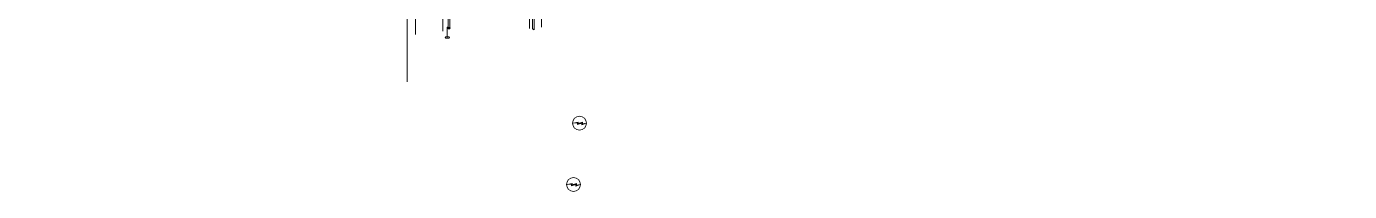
# Model space of a CAD drawing. Header units: metres. Extents: x 628572 to 650094, y 3375792 to 3391117.
# Drawn here: x 633409.2 to 633600.1, y 3387725.2 to 3387749 of the extents above; entities that cross this region are included whole.
import ezdxf

# ---------------------------------------------------------------- set-up
doc = ezdxf.new("R2010")
doc.units = ezdxf.units.M
doc.header["$MEASUREMENT"] = 0
for name, color, linetype, lineweight in [('Bridge Parapet', 7, 'Continuous', 0), ('Compound Wall', 251, 'Continuous', 0), ('Electric Pole', 251, 'Continuous', 0), ('Lamp_Post', 7, 'Continuous', 0), ('Subroad Edge', 34, 'Continuous', 0)]:
    doc.layers.add(name, color=color, linetype=linetype, lineweight=lineweight)

# ---------------------------------------------------------------- blocks, each defined once
blk = doc.blocks.new('EP')
blk.add_hatch(color=8).paths.add_polyline_path([(0.31, -0.24), (0.31, 0), (-0.31, -0.19), (-0.31, 0.07), (-0.93, -0.01), (-0.21, 0.16), (-0.21, -0.05), (0.43, 0.15), (0.41, -0.1), (0.94, -0.01)])
at = {"color": 8}
for p, q in [((-0.93, -0.01), (-0.21, 0.16)), ((-0.31, 0.07), (-0.93, -0.01)), ((-0.31, -0.19), (-0.31, 0.07)), ((0.31, 0), (-0.31, -0.19)), ((-0.21, 0.16), (-0.21, -0.05)), ((-0.21, -0.05), (0.43, 0.15)), ((0.31, -0.24), (0.31, 0)), ((0.43, 0.15), (0.41, -0.1)), ((0.94, -0.01), (0.31, -0.24)), ((0.41, -0.1), (0.94, -0.01))]:
    blk.add_line(p, q, dxfattribs=at)
blk.add_circle((0, 0), 1, dxfattribs=at)
blk = doc.blocks.new('LP')
at = {"flags": 128}
for points in [[(0, 0), (0, 1.5)], [(0.25, 1.35), (0.44, 1.35)]]:
    blk.add_lwpolyline(points, dxfattribs=at)
for centre, radius, start, end in [((0.07, 0.99), 0.519, 57.6425, 97.3165), ((0.34, 1.33), 0.094, 11.7012, 168.0476)]:
    blk.add_arc(centre, radius, start, end)
at = {"extrusion": (0, 0, -1)}
blk.add_ellipse((0, 0.01), major_axis=(0.308, 0), ratio=0.400495, dxfattribs=at)
blk.add_ellipse((0.35, 1.36), major_axis=(0.0017, 0.0438), ratio=0.461056, start_param=1.74022, end_param=4.575836)

msp = doc.modelspace()

# ---------------------------------------------------------------- linework, layer by layer
at = {"layer": 'Bridge Parapet', "flags": 128}
for points in [[(633582.1079, 3388327.4918), (633570.3504, 3388281.2824), (633558.0854, 3388232.6592), (633546.1026, 3388184.8959), (633533.7307, 3388136.0457), (633522.329, 3388089.3873), (633519.7365, 3388078.6746), (633519.0071, 3388075.9338), (633510.5455, 3388043.721), (633479.7156, 3387918.3144), (633474.7825, 3387889.2321), (633471.5762, 3387859.1145), (633470.2672, 3387837.8417), (633469.9649, 3387815.0777), (633470.0271, 3387781.2957), (633470.0424, 3387748.6727)], [(633470.0424, 3387748.6727), (633470.2984, 3387748.6437), (633470.3051, 3387781.3347), (633470.2459, 3387815.1267), (633470.5221, 3387837.7887), (633471.8002, 3387859.1115), (633475.0455, 3387889.25), (633479.9686, 3387918.2473), (633494.008, 3387977.0023), (633510.7045, 3388043.7049), (633519.1391, 3388075.7197), (633534.0707, 3388136.0056), (633546.3426, 3388184.9469), (633558.3974, 3388232.6781), (633570.6413, 3388281.1624), (633582.3289, 3388327.4457)], [(633482.2174, 3387748.643), (633482.1688, 3387779.012), (633482.1369, 3387814.719), (633482.4642, 3387837.892), (633483.587, 3387858.0918), (633486.9363, 3387888.1203), (633491.6283, 3387916.0007), (633505.8457, 3387975.0586), (633521.3285, 3388036.7084)], [(633521.5215, 3388036.6074), (633506.0577, 3387975.0676), (633491.8333, 3387915.9936), (633483.906, 3387858.1278), (633482.6542, 3387837.9969), (633482.4189, 3387814.726), (633482.4088, 3387779.14), (633482.4524, 3387748.533), (633482.2174, 3387748.643)]]:
    msp.add_lwpolyline(points, dxfattribs=at)
at = {"layer": 'Compound Wall', "flags": 128}
msp.add_lwpolyline([(633464.1484, 3387741.0236), (633464.1329, 3387772.9686), (633463.5225, 3387825.9847)], dxfattribs=at)
at = {"layer": 'Subroad Edge', "flags": 128}
for points in [[(633481.8145, 3387748.7111), (633481.7738, 3387779.0201), (633481.7468, 3387814.6381), (633482.0912, 3387837.889), (633483.2251, 3387858.2489), (633486.4493, 3387888.0584), (633491.2293, 3387916.1287), (633505.3767, 3387975.0817), (633520.2712, 3388034.2746), (633519.3737, 3388038.0057), (633527.5173, 3388070.3545), (633530.0247, 3388073.0422), (633533.6167, 3388087.2027), (633545.2553, 3388133.62), (633557.6023, 3388182.7563), (633569.1058, 3388228.3266), (633582.2972, 3388280.4427), (633593.4095, 3388324.6212), (633600.1237, 3388346.5592)], [(633469.2904, 3387748.3138), (633469.2555, 3387770.3108), (633469.5359, 3387800.7488), (633469.3363, 3387817.4928), (633468.7993, 3387817.5149), (633468.9151, 3387830.4319), (633469.1118, 3387842.1719), (633463.7205, 3387847.4906), (633453.3942, 3387845.4601), (633433.167, 3387843.777), (633409.795, 3387843.6653)], [(633465.3513, 3387747.8504), (633465.4475, 3387769.8204), (633465.6218, 3387800.3284), (633465.4143, 3387817.6504), (633465.9273, 3387817.7043), (633465.7459, 3387829.2413), (633464.6786, 3387833.8425), (633459.9981, 3387837.7992), (633453.5393, 3387839.0731), (633433.1834, 3387839.432), (633409.2153, 3387838.8324)], [(633483.5175, 3387748.9148), (633483.5428, 3387793.1788)]]:
    msp.add_lwpolyline(points, dxfattribs=at)

# ---------------------------------------------------------------- block references
at = {"layer": 'Electric Pole'}
for p in [(633489.0205, 3387735.079), (633488.1562, 3387726.2471)]:
    msp.add_blockref('EP', p, dxfattribs=at)
at = {"layer": 'Lamp_Post'}
msp.add_blockref('LP', (633469.9343, 3387747.4077), dxfattribs=at)

doc.saveas('drawing.dxf')
